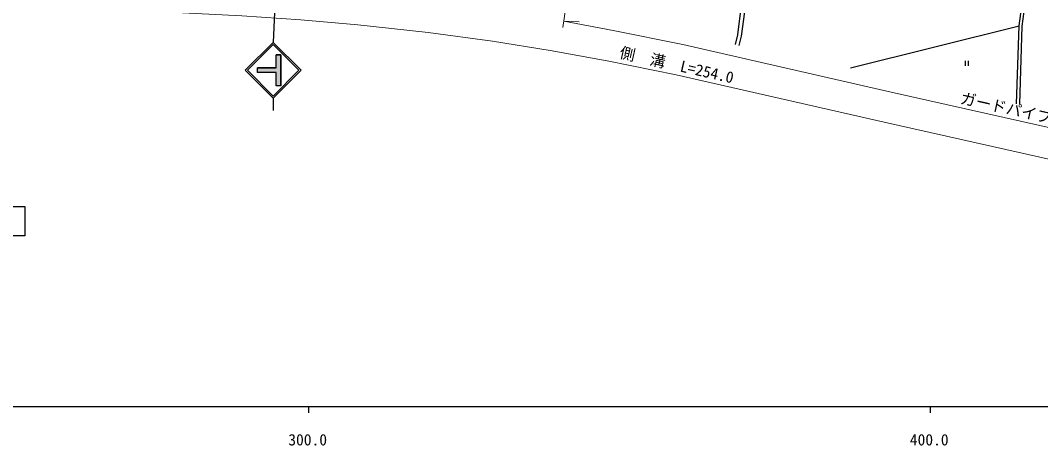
# Model space of a CAD drawing. Units: millimetres at full size, sheet at 1:1000; details may follow other scales. Extents: x 40000 to 680000, y 20000 to 380000.
# Drawn here: x 321626 to 485764, y 198715 to 267211 of the extents above; entities that cross this region are included whole.
import ezdxf
from ezdxf.enums import TextEntityAlignment as Align

# ---------------------------------------------------------------- set-up
doc = ezdxf.new("R2010")
doc.units = ezdxf.units.MM
doc.header["$LTSCALE"] = 1000
for name, color, linetype, lineweight in [('M-BGD', 7, 'Continuous', 25), ('M-STR-HTXT', 7, 'Continuous', 13), ('M-STR-STRC', 7, 'Continuous', 25), ('M-TTL-BAND', 7, 'Continuous', 25)]:
    doc.layers.add(name, color=color, linetype=linetype, lineweight=lineweight)
doc.styles.add('ＭＳ ゴシック', font='')
doc.styles.get('ＭＳ ゴシック').set_extended_font_data('MS Gothic')

msp = doc.modelspace()

# ---------------------------------------------------------------- hatches: boundary and pattern name
at = {"layer": 'M-STR-STRC'}
msp.add_hatch(color=256, dxfattribs=at).paths.add_polyline_path([(362791, 258796), (362791, 256671), (363541, 256671), (363541, 261671), (362791, 261671), (362791, 259546), (359791, 259546), (359791, 258796)])

# ---------------------------------------------------------------- linework, layer by layer
at = {"layer": 'M-BGD'}
for p, q in [((455178, 259557), (482326, 266345)), ((473637, 260686), (473637, 259903)), ((474104, 260686), (474104, 259903))]:
    msp.add_line(p, q, dxfattribs=at)
for points in [[(437265, 263186), (437667, 264649), (439210, 276088), (450213, 277878), (454259, 278877)], [(436680, 263326), (437044, 264860), (438392, 275798), (436411, 275525), (420507, 271548), (410871, 268874)], [(481912, 253776), (482326, 266345), (483128, 272368)], [(482411, 253759), (482825, 266304), (483618, 272259)]]:
    msp.add_lwpolyline(points, dxfattribs=at)
at = {"layer": 'M-STR-HTXT'}
for p, q in [((412575, 291077), (408922, 266068)), ((409066, 267058), (411519, 266955))]:
    msp.add_line(p, q, dxfattribs=at)
for points in [[(312532, 268679), (313995, 268748), (325938, 268881), (334861, 268814), (346625, 268476), (357243, 267958), (366732, 267308), (375913, 266480), (387248, 265241), (397556, 263838), (406860, 262379), (416049, 260693), (427136, 258432), (460597, 250794), (559428, 228597)], [(409066, 267058), (416999, 265602), (428192, 263320), (461701, 255670), (560517, 233477)]]:
    msp.add_lwpolyline(points, dxfattribs=at)
at = {"layer": 'M-STR-STRC'}
for p, q in [((363884, 301497), (362292, 263672)), ((357792, 259172), (362292, 263672)), ((358146, 259172), (362292, 263319)), ((366792, 259172), (362292, 263672)), ((366439, 259172), (362292, 263319)), ((363541, 261671), (362791, 261671)), ((362791, 259546), (362791, 261671)), ((363541, 256671), (363541, 261671)), ((362791, 259546), (359791, 259546)), ((357792, 259172), (362292, 254671)), ((358146, 259172), (362292, 255025)), ((362791, 258796), (359791, 258796)), ((362292, 255025), (366439, 259172)), ((362292, 254672), (366792, 259172)), ((362791, 256671), (362791, 258796)), ((363541, 256671), (362791, 256671)), ((362292, 254671), (362292, 252671)), ((294818, 237234), (322318, 237234)), ((322318, 237234), (322318, 232484)), ((322318, 232484), (294818, 232484))]:
    msp.add_line(p, q, dxfattribs=at)
msp.add_lwpolyline([(359791, 259546), (362791, 259546), (362791, 261671), (363541, 261671), (363541, 256671), (362791, 256671), (362791, 258796), (359791, 258796)], close=True, dxfattribs=at)
at = {"layer": 'M-TTL-BAND'}
for p, q in [((40000, 205000), (579000, 205000)), ((368000, 205000), (368000, 204000)), ((468000, 205000), (468000, 204000))]:
    msp.add_line(p, q, dxfattribs=at)

# ---------------------------------------------------------------- texts
at = {"layer": 'M-STR-HTXT', "style": 'ＭＳ ゴシック'}
for s, rotation, p in [('側\u3000溝\u3000L=254.0', 347.141, (426889, 258600)), ('ガードパイプ\u3000L=156.0', 347.342, (485405, 250455))]:
    msp.add_text(s, height=1833, rotation=rotation, dxfattribs=at).set_placement(p, align=Align.BOTTOM_CENTER)
at = {"layer": 'M-TTL-BAND', "style": 'ＭＳ ゴシック'}
for s, p in [('300.0', (367844, 198195)), ('400.0', (467844, 198195))]:
    msp.add_text(s, height=1833, dxfattribs=at).set_placement(p, align=Align.BOTTOM_CENTER)

doc.saveas('drawing.dxf')
